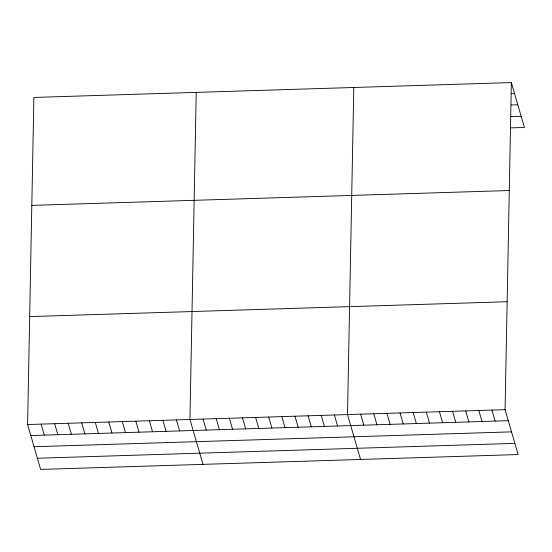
<?xml version="1.0" encoding="UTF-8"?>
<svg xmlns="http://www.w3.org/2000/svg" width="552" height="552" viewBox="0 0 552 552"><rect width="100%" height="100%" fill="white"/><g stroke="black" fill="none" stroke-linecap="round" stroke-linejoin="round"><path stroke-width="0.83" d="M511.359 82.579L505.08 409.674L518.121 454.558L40.641 469.421L27.6 424.536L33.879 97.442L511.359 82.579L524.4 127.464L511.269 127.871M196.222 92.384L189.943 419.486L202.984 464.37M353.791 87.485L347.512 414.58L360.553 459.464M511.276 93.695L514.561 93.592M511.242 104.97L517.804 104.77M510.483 116.617L521.15 116.286M31.809 205.378L509.289 190.523M29.67 316.593L507.15 301.737M27.6 424.536L505.08 409.674M30.802 435.549L508.275 420.686M34.045 446.727L511.525 431.864M37.391 458.243L514.871 443.38M491.949 410.088L495.144 421.093M478.819 410.495L482.013 421.507M465.688 410.902L468.883 421.914M452.557 411.309L455.752 422.321M439.426 411.723L442.621 422.728M426.296 412.13L429.49 423.142M413.165 412.537L416.36 423.55M400.034 412.944L403.229 423.957M386.904 413.351L390.098 424.364M373.773 413.765L376.968 424.771M360.642 414.172L363.837 425.185M334.381 414.987L337.576 425.999M321.25 415.401L324.445 426.406M308.119 415.808L311.314 426.82M294.989 416.215L298.183 427.227M281.858 416.622L285.053 427.634M268.727 417.029L271.922 428.041M255.597 417.443L258.791 428.449M242.466 417.85L245.668 428.863M229.335 418.257L232.537 429.27M216.205 418.664L219.406 429.677M203.074 419.078L206.275 430.084M176.412 419.906L179.614 430.919M162.888 420.327L166.083 431.34M149.357 420.748L152.559 431.761M135.826 421.169L139.028 432.181M122.302 421.59L125.497 432.602M108.772 422.011L111.973 433.023M95.241 422.432L98.442 433.444M81.717 422.853L84.911 433.865M68.186 423.274L71.387 434.286M54.655 423.694L57.856 434.707M41.131 424.115L44.326 435.128"/></g></svg>
